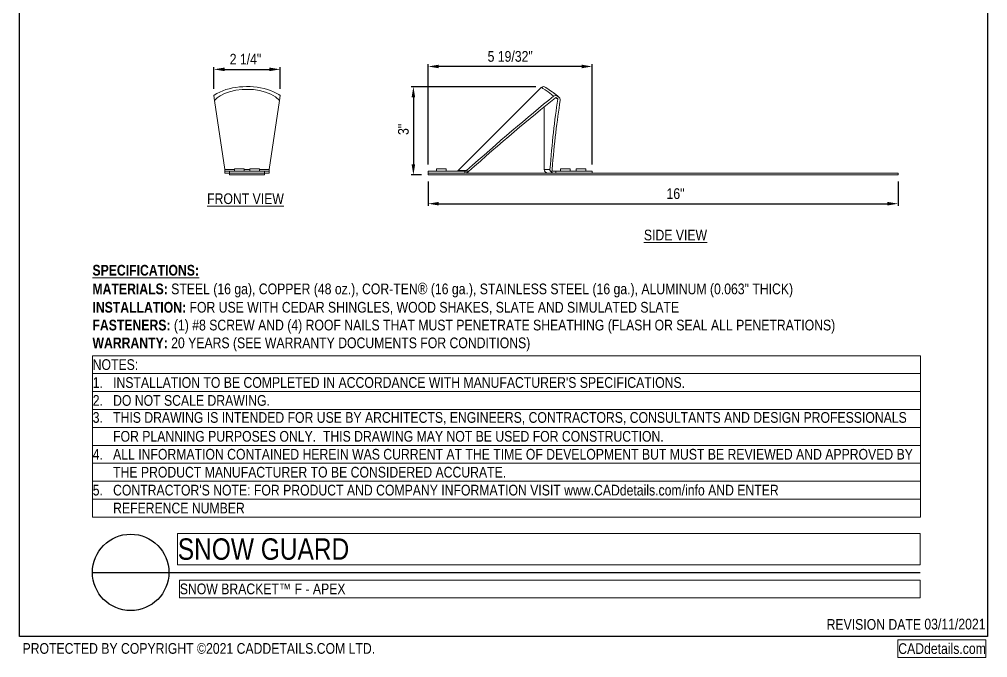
# Model space of a CAD drawing. Extents: x 0 to 216, y -5 to 280.
# Drawn here: x 0 to 216, y -4.7 to 137.7 of the extents above; entities that cross this region are included whole.
import ezdxf

# ---------------------------------------------------------------- set-up
doc = ezdxf.new("R2010")
doc.units = 0
doc.header["$LTSCALE"] = 10
doc.header["$MEASUREMENT"] = 0
doc.header["$PDMODE"] = 35
doc.layers.get('0').update_dxf_attribs({"linetype": 'CONTINUOUS'})
doc.layers.get('Defpoints').update_dxf_attribs({"linetype": 'CONTINUOUS'})
for name, color, linetype, lineweight in [('4886-LOGO$0$CADdetails-1-ANNO', 41, 'CONTINUOUS', 5), ('CADdetails-1-ANNO', 41, 'CONTINUOUS', 5), ('CADdetails-3-FINE', 11, 'CONTINUOUS', 5), ('CADdetails-4-LIGHT', 3, 'CONTINUOUS', 9), ('CADdetails-5-MEDIUM', 4, 'CONTINUOUS', 18), ('CADdetails-6-HEAVY', 6, 'CONTINUOUS', 30)]:
    doc.layers.add(name, color=color, linetype=linetype, lineweight=lineweight)
doc.layers.add('4886-LOGO$0$CADdetails-9-TITLEBLOCK', color=7, linetype='CONTINUOUS')
doc.layers.add('CADdetails-7-FRAME', color=7, linetype='CONTINUOUS')
doc.styles.add('4886-LOGO$0$CADdetails-DIMENSIONS', font='ARIALN.TTF', dxfattribs={"height": 2.38})
doc.styles.add('4886-LOGO$0$CADdetails-NOTES', font='ARIALN.TTF', dxfattribs={"height": 2.38})
doc.styles.add('CADdetails-DIMENSIONS', font='ARIALN.TTF', dxfattribs={"height": 2.38})
doc.styles.add('CADdetails-NOTES', font='ARIALN.TTF', dxfattribs={"height": 2.38})
doc.styles.add('CADdetails-TITLE', font='ARIALN.TTF', dxfattribs={"height": 4.77})
doc.dimstyles.new('CADdetails-DIM', dxfattribs={"dimtxt": 2.38, "dimasz": 2.38, "dimexe": 0.5, "dimexo": 1.5, "dimgap": 1, "dimtad": 1, "dimzin": 0, "dimdsep": 46, "dimtxsty": 'CADdetails-DIMENSIONS', "dimcen": 1, "dimclrd": 256, "dimclre": 256, "dimclrt": 256, "dimadec": 0, "dimazin": 0, "dimtfac": 1, "dimtofl": 0, "dimtmove": 0, "dimatfit": 3, "dimfxl": 1, "dimtolj": 1, "dimtzin": 0, "dimarcsym": 0})

# ---------------------------------------------------------------- blocks, each defined once
blk = doc.blocks.new('*T12')
at = {"layer": 'Defpoints', "color": 8, "linetype": 'ByBlock', "lineweight": 0, "transparency": 16777216}
for p, q in [((0, 0), (184.71, 0)), ((0, 0), (0, -36)), ((184.71, 0), (184.71, -36)), ((0, -4), (184.71, -4)), ((0, -8), (184.71, -8)), ((0, -12), (184.71, -12)), ((0, -16), (184.71, -16)), ((0, -20), (184.71, -20)), ((0, -24), (184.71, -24)), ((0, -28), (184.71, -28)), ((0, -32), (184.71, -32)), ((0, -36), (184.71, -36))]:
    blk.add_line(p, q, dxfattribs=at)
at = {"layer": '4886-LOGO$0$CADdetails-1-ANNO', "transparency": 16777216, "char_height": 2.38, "width": 184.5948, "attachment_point": 4, "style": '4886-LOGO$0$CADdetails-NOTES'}
for s, insert in [('NOTES:', (0.06, -2)), ("1.   INSTALLATION TO BE COMPLETED IN ACCORDANCE WITH MANUFACTURER'S SPECIFICATIONS.", (0.06, -6)), ('2.   DO NOT SCALE DRAWING.', (0.06, -10)), ('3.   THIS DRAWING IS INTENDED FOR USE BY ARCHITECTS, ENGINEERS, CONTRACTORS, CONSULTANTS AND DESIGN PROFESSIONALS', (0.06, -14)), ('      FOR PLANNING PURPOSES ONLY.  THIS DRAWING MAY NOT BE USED FOR CONSTRUCTION.', (0.06, -18)), ('4.   ALL INFORMATION CONTAINED HEREIN WAS CURRENT AT THE TIME OF DEVELOPMENT BUT MUST BE REVIEWED AND APPROVED BY', (0.06, -22)), ('      THE PRODUCT MANUFACTURER TO BE CONSIDERED ACCURATE.', (0.06, -26)), ("5.   CONTRACTOR'S NOTE: FOR PRODUCT AND COMPANY INFORMATION VISIT www.CADdetails.com/info AND ENTER", (0.06, -30)), ('      REFERENCE NUMBER', (0.06, -34))]:
    blk.add_mtext(s, dxfattribs=dict(at, insert=insert))
blk = doc.blocks.new('*T13')
at = {"layer": 'Defpoints', "color": 8, "linetype": 'ByBlock', "lineweight": 0, "transparency": 16777216}
for p, q in [((0, 0), (19.6, 0)), ((0, 0), (0, -4)), ((19.6, 0), (19.6, -4)), ((0, -4), (19.6, -4))]:
    blk.add_line(p, q, dxfattribs=at)
at = {"layer": '4886-LOGO$0$CADdetails-1-ANNO', "transparency": 16777216, "insert": (0.06, -2), "char_height": 2.38, "width": 19.4793, "attachment_point": 4, "style": '4886-LOGO$0$CADdetails-NOTES'}
blk.add_mtext('CADdetails.com', dxfattribs=at)
blk = doc.blocks.new('4886-LOGO')
at = {"layer": '4886-LOGO$0$CADdetails-9-TITLEBLOCK'}
blk.add_lwpolyline([(0, 280), (216, 280), (216, 0), (0, 0)], close=True, dxfattribs=at)
for name, p in [('*T12', (16.3, 62.65)), ('*T13', (196, -0.69))]:
    blk.add_blockref(name, p)
at = {"layer": '4886-LOGO$0$CADdetails-1-ANNO', "char_height": 2.38, "attachment_point": 1}
for s, width, gutter_width, insert, style in [('REVISION DATE', 24.5006, 11.9, (180.08, 3.91), '4886-LOGO$0$CADdetails-NOTES'), ('03/11/2021', 13.6761, 23.85, (201.88, 3.98), '4886-LOGO$0$CADdetails-DIMENSIONS')]:
    blk.add_mtext_dynamic_manual_height_columns(s, width=width, gutter_width=gutter_width, heights=[0], dxfattribs=dict(at, insert=insert, style=style))
at = {"layer": '4886-LOGO$0$CADdetails-1-ANNO', "insert": (0.71, -1.45), "char_height": 2.38, "width": 82.1295, "attachment_point": 1, "style": '4886-LOGO$0$CADdetails-NOTES'}
blk.add_mtext('PROTECTED BY COPYRIGHT ©2021 CADDETAILS.COM LTD.', dxfattribs=at)
blk = doc.blocks.new('*D2')
at = {"layer": 'CADdetails-1-ANNO', "lineweight": -2, "transparency": 16777216}
for p, q in [((91.19, 101.47), (91.19, 96.05)), ((196.03, 101.47), (196.03, 96.05)), ((93.57, 96.55), (193.65, 96.55))]:
    blk.add_line(p, q, dxfattribs=at)
at = {"layer": 'CADdetails-1-ANNO', "transparency": 16777216}
for points in [[(93.57, 96.94), (93.57, 96.15), (91.19, 96.55)], [(193.65, 96.94), (193.65, 96.15), (196.03, 96.55)]]:
    blk.add_solid(points, dxfattribs=at)
at = {"layer": 'Defpoints', "color": 0, "transparency": 16777216}
for p in [(91.19, 102.97), (196.03, 102.97), (196.03, 96.55)]:
    blk.add_point(p, dxfattribs=at)
at = {"layer": 'CADdetails-1-ANNO', "transparency": 16777216, "insert": (146.37, 99.98), "char_height": 2.38, "attachment_point": 2, "style": 'CADdetails-DIMENSIONS'}
blk.add_mtext('\\A1;16"', dxfattribs=at)
blk = doc.blocks.new('*D3')
at = {"layer": 'CADdetails-1-ANNO', "lineweight": -2, "transparency": 16777216}
for p, q in [((115.25, 122.63), (87.4, 122.63)), ((87.9, 120.25), (87.9, 105.35)), ((89.69, 102.97), (87.4, 102.97))]:
    blk.add_line(p, q, dxfattribs=at)
at = {"layer": 'CADdetails-1-ANNO', "transparency": 16777216}
for points in [[(87.5, 120.25), (88.3, 120.25), (87.9, 122.63)], [(87.5, 105.35), (88.3, 105.35), (87.9, 102.97)]]:
    blk.add_solid(points, dxfattribs=at)
at = {"layer": 'Defpoints', "color": 0, "transparency": 16777216}
for p in [(116.75, 122.63), (87.9, 102.97), (91.19, 102.97)]:
    blk.add_point(p, dxfattribs=at)
at = {"layer": 'CADdetails-1-ANNO', "transparency": 16777216, "insert": (84.47, 113.11), "char_height": 2.38, "attachment_point": 2, "rotation": 90, "style": 'CADdetails-DIMENSIONS'}
blk.add_mtext('\\A1;3"', dxfattribs=at)
blk = doc.blocks.new('*D4')
at = {"layer": 'CADdetails-1-ANNO', "lineweight": -2, "transparency": 16777216}
for p, q in [((43.39, 122.16), (43.39, 127.01)), ((45.77, 126.51), (55.79, 126.51)), ((58.17, 122.15), (58.17, 127.01))]:
    blk.add_line(p, q, dxfattribs=at)
at = {"layer": 'CADdetails-1-ANNO', "transparency": 16777216}
for points in [[(45.77, 126.9), (45.77, 126.11), (43.39, 126.51)], [(55.79, 126.9), (55.79, 126.11), (58.17, 126.51)]]:
    blk.add_solid(points, dxfattribs=at)
at = {"layer": 'Defpoints', "color": 0, "transparency": 16777216}
for p in [(58.17, 126.51), (43.39, 120.66), (58.17, 120.65)]:
    blk.add_point(p, dxfattribs=at)
at = {"layer": 'CADdetails-1-ANNO', "transparency": 16777216, "insert": (50.44, 129.97), "char_height": 2.38, "attachment_point": 2, "style": 'CADdetails-DIMENSIONS'}
blk.add_mtext('\\A1;2 1/4"', dxfattribs=at)
blk = doc.blocks.new('*T5')
at = {"layer": 'Defpoints', "color": 8, "linetype": 'ByBlock', "lineweight": 0, "transparency": 16777216}
for p, q in [((0, 0), (165.65, 0)), ((0, 0), (0, -7)), ((165.65, 0), (165.65, -7)), ((0, -7), (165.65, -7))]:
    blk.add_line(p, q, dxfattribs=at)
at = {"layer": 'CADdetails-6-HEAVY', "transparency": 16777216, "insert": (0.06, -3.5), "char_height": 4.77, "width": 165.5323, "attachment_point": 4, "style": 'CADdetails-TITLE'}
blk.add_mtext('SNOW GUARD', dxfattribs=at)
blk = doc.blocks.new('*T6')
at = {"layer": 'Defpoints', "color": 8, "linetype": 'ByBlock', "lineweight": 0, "transparency": 16777216}
for p, q in [((0, 0), (165.2, 0)), ((0, 0), (0, -4)), ((165.2, 0), (165.2, -4)), ((0, -4), (165.2, -4))]:
    blk.add_line(p, q, dxfattribs=at)
at = {"layer": 'CADdetails-5-MEDIUM', "transparency": 16777216, "insert": (0.06, -2), "char_height": 2.38, "width": 165.0809, "attachment_point": 4, "style": 'CADdetails-NOTES'}
blk.add_mtext('SNOW BRACKET™ F - APEX', dxfattribs=at)
blk = doc.blocks.new('*D10')
at = {"layer": 'CADdetails-1-ANNO', "lineweight": -2, "transparency": 16777216}
for p, q in [((91.19, 105.29), (91.19, 127.65)), ((127.8, 105.29), (127.8, 127.65)), ((125.42, 127.15), (93.57, 127.15))]:
    blk.add_line(p, q, dxfattribs=at)
at = {"layer": 'CADdetails-1-ANNO', "transparency": 16777216}
for points in [[(93.57, 127.55), (93.57, 126.75), (91.19, 127.15)], [(125.42, 127.55), (125.42, 126.75), (127.8, 127.15)]]:
    blk.add_solid(points, dxfattribs=at)
at = {"layer": 'Defpoints', "color": 0, "transparency": 16777216}
for p in [(91.19, 127.15), (91.19, 103.79), (127.8, 103.79)]:
    blk.add_point(p, dxfattribs=at)
at = {"layer": 'CADdetails-1-ANNO', "transparency": 16777216, "insert": (109.49, 129.38), "char_height": 2.38, "attachment_point": 5, "style": 'CADdetails-DIMENSIONS'}
blk.add_mtext('\\A1;5 19/32"', dxfattribs=at)

msp = doc.modelspace()

# ---------------------------------------------------------------- linework, layer by layer
at = {"layer": 'CADdetails-3-FINE'}
for p, q in [((47.985, 104.284), (47.985, 103.793)), ((47.985, 104.284), (50.134, 104.284)), ((50.134, 103.793), (50.134, 104.284)), ((51.422, 104.284), (51.422, 103.793)), ((51.422, 104.284), (53.571, 104.284)), ((53.571, 103.793), (53.571, 104.284)), ((93.061, 104.284), (93.061, 103.793)), ((93.061, 104.284), (94.136, 104.284)), ((94.136, 104.284), (95.211, 104.284)), ((95.211, 103.793), (95.211, 104.284)), ((120.736, 104.284), (120.736, 103.793)), ((120.736, 104.284), (121.811, 104.284)), ((121.811, 104.284), (122.885, 104.284)), ((122.885, 103.793), (122.885, 104.284)), ((124.209, 104.284), (124.209, 103.793)), ((124.209, 104.284), (125.283, 104.284)), ((125.283, 104.284), (126.358, 104.284)), ((126.358, 103.793), (126.358, 104.284))]:
    msp.add_line(p, q, dxfattribs=at)
at = {"layer": 'CADdetails-4-LIGHT'}
for p, q in [((116.429, 122.482), (97.879, 103.932)), ((116.749, 122.632), (116.713, 122.632)), ((43.547, 119.581), (43.389, 120.659)), ((45.803, 104.203), (43.547, 119.581)), ((58.009, 119.581), (55.752, 104.203)), ((58.166, 120.655), (58.009, 119.581)), ((119.687, 120.188), (120.097, 119.843)), ((117.069, 118.108), (117.069, 104.203)), ((45.864, 103.793), (45.803, 104.203)), ((45.803, 104.203), (47.985, 104.203)), ((45.864, 103.383), (45.864, 103.793)), ((45.864, 103.793), (46.887, 103.793)), ((46.887, 103.793), (46.887, 103.383)), ((46.887, 103.793), (54.668, 103.793)), ((50.134, 104.203), (51.422, 104.203)), ((53.571, 104.203), (55.752, 104.203)), ((54.668, 103.793), (54.668, 103.383)), ((54.668, 103.793), (55.692, 103.793)), ((55.752, 104.203), (55.692, 103.793)), ((55.692, 103.793), (55.692, 103.383)), ((91.187, 103.793), (99.344, 103.793)), ((91.187, 103.793), (91.187, 103.383)), ((97.86, 103.913), (99.78, 103.952)), ((99.347, 103.793), (99.378, 103.793)), ((99.378, 103.793), (100.248, 103.793)), ((99.378, 103.793), (99.378, 103.384)), ((118.358, 104.203), (117.069, 104.203)), ((118.45, 103.793), (119.271, 103.793)), ((119.271, 103.793), (119.675, 103.793)), ((119.675, 103.793), (127.8, 103.793)), ((119.675, 103.383), (119.675, 103.793)), ((127.8, 103.793), (127.8, 103.383)), ((45.864, 103.383), (46.887, 103.383)), ((46.887, 103.383), (46.887, 102.975)), ((54.668, 103.383), (46.887, 103.383)), ((46.887, 102.975), (54.668, 102.975)), ((54.668, 103.383), (55.692, 103.383)), ((54.668, 102.975), (54.668, 103.383)), ((91.187, 103.383), (99.344, 103.383)), ((91.187, 102.975), (91.187, 103.383)), ((91.187, 102.975), (196.027, 102.975)), ((99.344, 103.383), (99.378, 103.384)), ((118.729, 103.383), (99.49, 103.383)), ((118.729, 103.383), (119.271, 103.383)), ((119.271, 103.383), (119.675, 103.383)), ((119.675, 103.383), (127.8, 103.383)), ((196.027, 103.383), (127.8, 103.383)), ((196.027, 103.383), (196.027, 102.975))]:
    msp.add_line(p, q, dxfattribs=at)
at = {"layer": 'CADdetails-4-LIGHT', "flags": 128}
for points in [[(58.165, 120.654), (57.879, 120.867), (57.317, 121.211), (56.697, 121.524), (56.03, 121.801), (55.326, 122.039), (54.588, 122.238), (53.824, 122.399), (53.041, 122.52), (52.248, 122.603), (51.45, 122.65), (50.655, 122.662), (49.871, 122.64), (49.093, 122.585), (48.317, 122.493), (47.549, 122.364), (46.795, 122.196), (46.063, 121.987), (45.359, 121.737), (44.692, 121.446), (44.068, 121.113), (43.487, 120.735), (43.389, 120.656)], [(58.009, 119.581), (57.159, 120.342), (56.112, 120.963), (54.935, 121.433), (53.605, 121.778), (52.234, 121.978), (50.778, 122.048), (49.708, 122.011), (48.287, 121.84), (46.9, 121.52), (45.784, 121.119), (44.761, 120.587), (44.117, 120.126), (43.547, 119.581)], [(119.19, 120.538), (118.736, 120.9), (117.972, 121.463), (117.322, 121.909), (116.801, 122.248), (116.617, 122.365), (116.495, 122.442), (116.429, 122.482), (116.429, 122.482)], [(120.298, 120.358), (120.137, 120.503), (119.698, 120.863), (119.27, 121.189), (118.872, 121.479), (118.5, 121.739), (118.158, 121.971), (117.858, 122.165), (117.608, 122.323), (117.409, 122.443), (117.266, 122.527), (117.181, 122.575), (117.16, 122.586), (117.154, 122.59), (117.148, 122.592), (117.144, 122.594), (117.138, 122.598), (117.126, 122.604), (117.064, 122.629), (116.874, 122.662), (116.704, 122.641), (116.527, 122.562), (116.433, 122.478)], [(120.65, 119.581), (120.641, 119.802), (120.53, 120.078), (120.269, 120.384), (119.918, 120.593), (119.617, 120.659), (119.39, 120.637), (119.226, 120.564), (119.19, 120.538)], [(120.097, 119.843), (120.094, 119.915), (120.057, 120.002), (119.971, 120.101), (119.855, 120.169), (119.752, 120.193), (119.676, 120.187), (119.623, 120.164), (119.61, 120.155)]]:
    msp.add_lwpolyline(points, dxfattribs=at)
at = {"layer": 'CADdetails-4-LIGHT'}
for centre, radius, start, end in [((110.733, 111.051), 13.205, 55.78356, 60.86285), ((111.794, 110.915), 12.707, 47.99801, 54.43977), ((97.57, 104.203), 0.41, 270, 317.8924), ((99.349, 104.456), 0.663, 269.82059, 310.53148), ((99.372, 104.574), 1.19, 270.30601, 315.95469), ((117.888, 104.203), 0.819, 180, 270), ((119.057, 104.145), 0.701, 175.26299, 210.09914), ((119.252, 104.373), 0.989, 215.86354, 271.10617), ((119.228, 104.189), 0.399, 178.11399, 276.17411)]:
    msp.add_arc(centre, radius, start, end, dxfattribs=at)
for centre, major_axis, ratio, start_param, end_param in [((78.146, 70.299), (68.073, 66.623), 0.1026325, 0.8272765, 1.148936), ((78.146, 70.299), (65.237, 63.847), 0.1026325, 0.7860204, 1.127214), ((127.307, 70.299), (0, 69.78), 0.1467234, 0.7812887, 1.0634393), ((127.307, 70.299), (0, 66.989), 0.1467234, 0.7441201, 1.0401238)]:
    msp.add_ellipse(centre, major_axis=major_axis, ratio=ratio, start_param=start_param, end_param=end_param, dxfattribs=at)
at = {"layer": 'CADdetails-6-HEAVY'}
msp.add_line((16.299, 14.322), (200.936, 14.322), dxfattribs=at)
msp.add_circle((24.826, 14.322), 8.527, dxfattribs=at)
at = {"layer": 'CADdetails-7-FRAME'}
msp.add_lwpolyline([(0, 280), (216, 280), (216, 0), (0, 0)], close=True, dxfattribs=at)

# ---------------------------------------------------------------- block references
for name, p in [('4886-LOGO', (0, 0)), ('*T5', (35.283, 22.987)), ('*T6', (35.735, 12.622))]:
    msp.add_blockref(name, p)

# ---------------------------------------------------------------- texts
at = {"layer": 'CADdetails-1-ANNO', "char_height": 2.38, "attachment_point": 2, "style": 'CADdetails-NOTES'}
for s, width, insert in [('{\\LFRONT VIEW}', 19.51043, (50.444, 98.853)), ('{\\LSIDE VIEW}', 15.48177, (146.366, 90.747))]:
    msp.add_mtext_dynamic_manual_height_columns(s, width=width, gutter_width=11.9, heights=[0], dxfattribs=dict(at, insert=insert))
at = {"layer": 'CADdetails-1-ANNO', "insert": (16.304, 63.604), "char_height": 2.38, "width": 185.64647, "attachment_point": 7, "style": 'CADdetails-NOTES'}
msp.add_mtext('{\\fArial Narrow|b1|i0|c0|p34;\\L\\PSPECIFICATIONS:\\P\\lMATERIALS: }STEEL (16 ga), COPPER (48 oz.), COR-TEN{\\H1.08333x;®} (16 ga.), STAINLESS STEEL (16 ga.), ALUMINUM (0.063" THICK)\\P{\\fArial Narrow|b1|i0|c0|p34;INSTALLATION:} FOR USE WITH CEDAR SHINGLES, WOOD SHAKES, SLATE AND SIMULATED SLATE\\P{\\fArial Narrow|b1|i0|c0|p34;FASTENERS:} (1) #8 SCREW AND (4) ROOF NAILS THAT MUST PENETRATE SHEATHING{\\fArial Narrow|b1|i0|c0|p34; }(FLASH OR SEAL ALL PENETRATIONS)\\P{\\fArial Narrow|b1|i0|c0|p34;WARRANTY: }20 YEARS (SEE WARRANTY DOCUMENTS FOR CONDITIONS)', dxfattribs=at)

# ---------------------------------------------------------------- dimensions: what is measured, and where the dimension line sits
at = {"layer": 'CADdetails-1-ANNO'}
dim = msp.add_linear_dim(base=(91.187, 127.149), p1=(127.8, 103.793), p2=(91.187, 103.793), text='5 19/32"', dimstyle='CADdetails-DIM', dxfattribs=at)
dim.commit()
dim.dimension.update_dxf_attribs({"geometry": '*D10', "text_midpoint": (109.494, 129.379)})
for base, p1, p2, text, picture, middle in [((58.165, 126.507), (43.389, 120.659), (58.165, 120.654), '2 1/4"', '*D4', (50.445, 126.507)), ((196.027, 96.548), (91.187, 102.975), (196.027, 102.975), '16"', '*D2', (146.366, 96.548))]:
    dim = msp.add_linear_dim(base=base, p1=p1, p2=p2, text=text, dimstyle='CADdetails-DIM', dxfattribs=at)
    dim.commit()
    dim.dimension.update_dxf_attribs({"geometry": picture, "text_midpoint": middle, "dimtype": 160})
dim = msp.add_linear_dim(base=(87.9, 102.975), p1=(116.749, 122.632), p2=(91.187, 102.975), angle=90, text='3"', dimstyle='CADdetails-DIM', dxfattribs=at)
dim.commit()
dim.dimension.update_dxf_attribs({"geometry": '*D3', "text_midpoint": (87.9, 113.11), "dimtype": 160})

doc.saveas('drawing.dxf')
